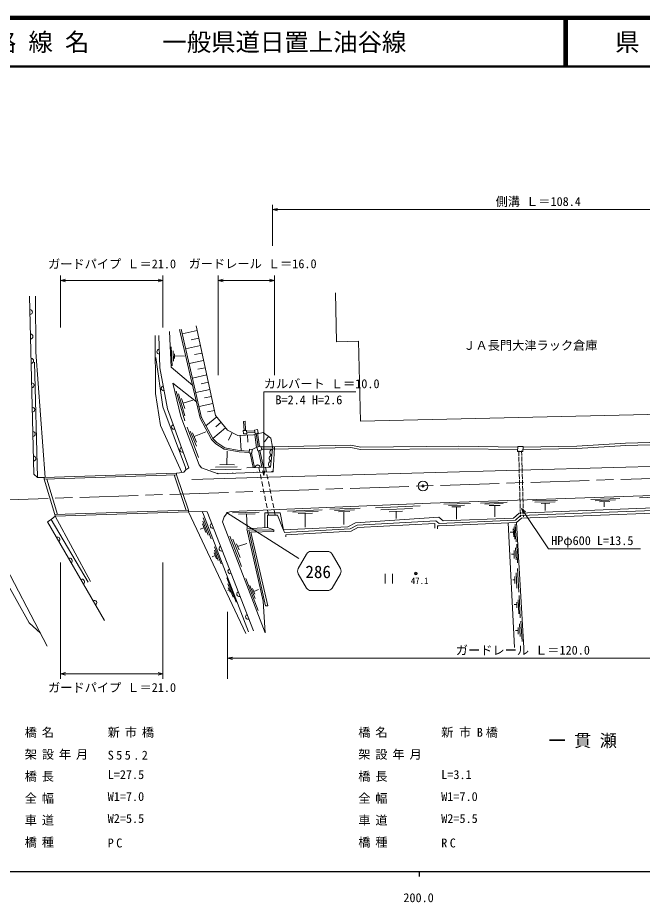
# Model space of a CAD drawing. Units: millimetres, scale not verified. Extents: x 40000 to 680000, y 20000 to 380000.
# Drawn here: x 185674 to 313706, y 198715 to 380000 of the extents above; entities that cross this region are included whole.
import ezdxf
from ezdxf.enums import TextEntityAlignment as Align

# ---------------------------------------------------------------- set-up
doc = ezdxf.new("R2010")
doc.units = ezdxf.units.MM
doc.header["$LTSCALE"] = 1000
doc.header["$PDMODE"] = 32
doc.header["$PDSIZE"] = 500
doc.linetypes.add('CHAIN', pattern=[18.5, 12, -1.5, 3.5, -1.5])
for name, color, linetype, lineweight in [('M-BGD', 7, 'Continuous', 13), ('M-BMK', 2, 'CHAIN', 13), ('M-STR-HTXT', 7, 'Continuous', 13), ('M-STR-STRC', 7, 'Continuous', 13), ('M-TTL', 2, 'Continuous', 140), ('M-TTL-BAND', 7, 'Continuous', 25), ('M-TTL-LINE', 7, 'Continuous', 50), ('M-TTL-TXT', 7, 'Continuous', 13), ('M-WORK', 1, 'Continuous', 13)]:
    doc.layers.add(name, color=color, linetype=linetype, lineweight=lineweight)
doc.layers.add('M-BMK-HTXT', color=7, linetype='Continuous')
doc.styles.add('ＭＳ ゴシック', font='')
doc.styles.get('ＭＳ ゴシック').set_extended_font_data('MS Gothic')

msp = doc.modelspace()

# ---------------------------------------------------------------- hatches: boundary and pattern name
at = {"layer": 'M-BGD'}
for points in [[(229902, 286655, 0.41421), (229747, 286799, 0.41421), (229603, 286644), (229603, 286644)], [(234899, 286828, 1), (234600, 286818), (234600, 286818)]]:
    msp.add_hatch(color=256, dxfattribs=at).paths.add_polyline_path(points)

# ---------------------------------------------------------------- linework, layer by layer
for p, q in [((251047, 313604), (250802, 323599)), ((218867, 316128), (223090, 297940)), ((219160, 316196), (223383, 298007)), ((222471, 315887), (219386, 315222)), ((222261, 316865), (226224, 298484)), ((222804, 314345), (221261, 314012)), ((255528, 313714), (251047, 313604)), ((255929, 297343), (255528, 313714)), ((223137, 312802), (220100, 312147)), ((223464, 311284), (221946, 310957)), ((223791, 309766), (220803, 309122)), ((224113, 308272), (222620, 307950)), ((224436, 306778), (221495, 306144)), ((224753, 305308), (223282, 304991)), ((225070, 303838), (222176, 303214)), ((225693, 300945), (222846, 300331)), ((225381, 302391), (223935, 302079)), ((226000, 299521), (224577, 299214)), ((255929, 297343), (333271, 299122)), ((223090, 297940), (225409, 293580)), ((223380, 298034), (225653, 293760)), ((226476, 298179), (224273, 296355)), ((226224, 298484), (228702, 295490)), ((228300, 295975), (225644, 293777)), ((227388, 297077), (226286, 296165)), ((232276, 297293), (231976, 297275)), ((232089, 295401), (231976, 297275)), ((232388, 295421), (232276, 297293)), ((234863, 295587), (234240, 295459)), ((234995, 294943), (234863, 295587)), ((225653, 293760), (226466, 292939)), ((228702, 295490), (230783, 294395)), ((229670, 294981), (228867, 293455)), ((230783, 294395), (233989, 294538)), ((231249, 294415), (231475, 291286)), ((232576, 295433), (231897, 295388)), ((231897, 295388), (231942, 294709)), ((231942, 294709), (232621, 294754)), ((232621, 294754), (232576, 295433)), ((234269, 295319), (232588, 295249)), ((234330, 295021), (232608, 294950)), ((232759, 294483), (232863, 293029)), ((233989, 294538), (234560, 294666)), ((234240, 295459), (234372, 294815)), ((234268, 294600), (234635, 291940)), ((234372, 294815), (234995, 294943)), ((234973, 292075), (234531, 294848)), ((235269, 292122), (234825, 294908)), ((234853, 294731), (236025, 294992)), ((236025, 294992), (237554, 293828)), ((237117, 294161), (236267, 293077)), ((237554, 293828), (237928, 292065)), ((310294, 292817), (349494, 293912)), ((225409, 293580), (226276, 292704)), ((226276, 292704), (228023, 291589)), ((226466, 292939), (228136, 291873)), ((228136, 291873), (231084, 291310)), ((233759, 291525), (234716, 291978)), ((235528, 292179), (234716, 291978)), ((234716, 291978), (234903, 291219)), ((235715, 291419), (235528, 292179)), ((235553, 292077), (237928, 292065)), ((237928, 292065), (253986, 292415)), ((237928, 292065), (237939, 291565)), ((237939, 291565), (253937, 291914)), ((238316, 291926), (238042, 287010)), ((238175, 292084), (238316, 291926)), ((253937, 291914), (255927, 291480)), ((253986, 292415), (255978, 291980)), ((255978, 291980), (276108, 292178)), ((276108, 292178), (288173, 291995)), ((288168, 292138), (288153, 291087)), ((289257, 292122), (288168, 292138)), ((289236, 291988), (300284, 292213)), ((289242, 291071), (289257, 292122)), ((300284, 292213), (310294, 292817)), ((300304, 291714), (310312, 292317)), ((310312, 292317), (349912, 293359)), ((228023, 291589), (231047, 291012)), ((231047, 291012), (233157, 290879)), ((231084, 291310), (233180, 291178)), ((233211, 291567), (233151, 290798)), ((233151, 290798), (233699, 290755)), ((233759, 291525), (233211, 291567)), ((233310, 290786), (233937, 287811)), ((233622, 290761), (234242, 287819)), ((233699, 290755), (233759, 291525)), ((234903, 291219), (235715, 291419)), ((235722, 287857), (235032, 291250)), ((236026, 287865), (235323, 291322)), ((235676, 291576), (237939, 291565)), ((237938, 291565), (237490, 287903)), ((255927, 291480), (276107, 291678)), ((276107, 291678), (288166, 291495)), ((288153, 291087), (289242, 291071)), ((288370, 291235), (288397, 290235)), ((288970, 291251), (288997, 290251)), ((289246, 291488), (300304, 291714)), ((288402, 290036), (288429, 289036)), ((288434, 288836), (288461, 287836)), ((289002, 290052), (289028, 289052)), ((289034, 288852), (289060, 287852)), ((354398, 289155), (307887, 287848)), ((226776, 286546), (226621, 286691)), ((237726, 286926), (226776, 286546)), ((237490, 287903), (232619, 287777)), ((237871, 287082), (237726, 286926)), ((238042, 287010), (237884, 286869)), ((307887, 287848), (249430, 286178)), ((288466, 287636), (288492, 286637)), ((288498, 286437), (288524, 285437)), ((289066, 287652), (289092, 286653)), ((289098, 286453), (289124, 285453)), ((237130, 285811), (221375, 285367)), ((249430, 286178), (237130, 285811)), ((288530, 285237), (288556, 284238)), ((289129, 285253), (289156, 284254)), ((288562, 284038), (288588, 283038)), ((288594, 282838), (288620, 281838)), ((289161, 284054), (289188, 283054)), ((289193, 282854), (289220, 281854)), ((288625, 281639), (288652, 280639)), ((289225, 281654), (289252, 280655)), ((288657, 280439), (288684, 279439)), ((288689, 279239), (288716, 278240)), ((289257, 280455), (289284, 279455)), ((289289, 279255), (289316, 278256)), ((288721, 278040), (288730, 277703)), ((289321, 278056), (289330, 277719))]:
    msp.add_line(p, q, dxfattribs=at)
msp.add_lwpolyline([(234365, 287822), (234365, 287831), (234365, 287840), (234365, 287848), (234365, 287857), (234366, 287866), (234366, 287875), (234367, 287884), (234368, 287892), (234369, 287901), (234370, 287910), (234372, 287919), (234373, 287927), (234375, 287936), (234377, 287945), (234379, 287953), (234381, 287962), (234383, 287970), (234386, 287979), (234389, 287987), (234391, 287995), (234394, 288004), (234397, 288012), (234400, 288020), (234404, 288028), (234407, 288037), (234411, 288045), (234415, 288053), (234419, 288060), (234423, 288068), (234427, 288076), (234431, 288084), (234436, 288091), (234440, 288099), (234445, 288106), (234450, 288114), (234455, 288121), (234460, 288128), (234465, 288135), (234471, 288142), (234476, 288149), (234482, 288156), (234487, 288163), (234493, 288169), (234499, 288176), (234505, 288182), (234511, 288188), (234518, 288195), (234524, 288201), (234531, 288207), (234537, 288213), (234544, 288218), (234551, 288224), (234558, 288229), (234565, 288235), (234572, 288240), (234579, 288245), (234586, 288250), (234594, 288255), (234601, 288260), (234609, 288264), (234616, 288269), (234624, 288273), (234632, 288277), (234640, 288281), (234648, 288285), (234656, 288289), (234664, 288292), (234672, 288296), (234680, 288299), (234688, 288302), (234696, 288305), (234705, 288308), (234713, 288311), (234722, 288314), (234730, 288316), (234738, 288318), (234747, 288321), (234756, 288323), (234764, 288324), (234773, 288326), (234782, 288328), (234790, 288329), (234799, 288330), (234808, 288331), (234817, 288332), (234825, 288333), (234834, 288334), (234843, 288334), (234852, 288334), (234861, 288335), (234869, 288335), (234878, 288334), (234887, 288334), (234896, 288334), (234905, 288333), (234913, 288332), (234922, 288331), (234931, 288330), (234940, 288329), (234948, 288328), (234957, 288326), (234966, 288324), (234974, 288322), (234983, 288320), (234992, 288318), (235000, 288316), (235009, 288314), (235017, 288311), (235025, 288308), (235034, 288305), (235042, 288302), (235050, 288299), (235058, 288296), (235066, 288292), (235074, 288289), (235082, 288285), (235090, 288281), (235098, 288277), (235106, 288273), (235114, 288268), (235121, 288264), (235129, 288259), (235136, 288255), (235144, 288250), (235151, 288245), (235158, 288240), (235165, 288234), (235172, 288229), (235179, 288223), (235186, 288218), (235193, 288212), (235199, 288206), (235206, 288200), (235212, 288194), (235218, 288188), (235225, 288182), (235231, 288175), (235237, 288169), (235242, 288162), (235248, 288156), (235254, 288149), (235259, 288142), (235265, 288135), (235270, 288128), (235275, 288121), (235280, 288113), (235285, 288106), (235289, 288098), (235294, 288091), (235299, 288083), (235303, 288076), (235307, 288068), (235311, 288060), (235315, 288052), (235319, 288044), (235322, 288036), (235326, 288028), (235329, 288020), (235332, 288012), (235335, 288003), (235338, 287995), (235341, 287987), (235344, 287978), (235346, 287970), (235348, 287961), (235351, 287953), (235353, 287944), (235354, 287935), (235356, 287927), (235358, 287918), (235359, 287909), (235360, 287901), (235361, 287892), (235362, 287883), (235363, 287874), (235364, 287866), (235364, 287857), (235365, 287848)], dxfattribs=at)
msp.add_circle((268742, 284032), 1000, dxfattribs=at)
for centre in [(237841, 289719), (237991, 290939), (237692, 288498)]:
    msp.add_arc(centre, 628, 94.78848, 251.24198, dxfattribs=at)
msp.add_point((268742, 284032), dxfattribs=at)
at = {"layer": 'M-BMK'}
msp.add_line((68956, 277393), (462368, 290466), dxfattribs=at)
at = {"layer": 'M-STR-HTXT'}
for p, q in [((237928, 333273), (237928, 341661)), ((237928, 340661), (238928, 340911)), ((237928, 340661), (349494, 340661)), ((237928, 340661), (238928, 340411)), ((194443, 316536), (194443, 327152)), ((194443, 326152), (195443, 326402)), ((215446, 326152), (214446, 326402)), ((215446, 316536), (215446, 327152)), ((226776, 306758), (226776, 327152)), ((226776, 326152), (227776, 326402)), ((238296, 326152), (237296, 326402)), ((238296, 306758), (238296, 327152)), ((194443, 326152), (215446, 326152)), ((194443, 326152), (195443, 325902)), ((215446, 326152), (214446, 325902)), ((226776, 326152), (238296, 326152)), ((226776, 326152), (227776, 325902)), ((238296, 326152), (237296, 325902)), ((236094, 286151), (236094, 303348)), ((236094, 303348), (254959, 303348)), ((236094, 286151), (235844, 287151)), ((236094, 286151), (236344, 287151)), ((288966, 279415), (294458, 271171)), ((288966, 279415), (289313, 278444)), ((288966, 279415), (289729, 278721)), ((294458, 271171), (313309, 271171)), ((194443, 268340), (194443, 244529)), ((215446, 268340), (215446, 244529)), ((228698, 258258), (228698, 244529)), ((228698, 248716), (229698, 248966)), ((228698, 248716), (349749, 248716)), ((228698, 248716), (229698, 248466)), ((194443, 245529), (195443, 245779)), ((194443, 245529), (215446, 245529)), ((194443, 245529), (195443, 245279)), ((215446, 245529), (214446, 245779)), ((215446, 245529), (214446, 245279))]:
    msp.add_line(p, q, dxfattribs=at)
at = {"layer": 'M-STR-STRC'}
for p, q in [((228465, 278583), (243297, 269149)), ((249202, 270615), (245800, 270615)), ((244872, 270079), (243171, 267133)), ((251831, 267133), (250130, 270079)), ((243171, 266061), (244872, 263115)), ((250130, 263115), (251831, 266061)), ((249202, 262580), (245800, 262580))]:
    msp.add_line(p, q, dxfattribs=at)
for centre, start, end in [((245800, 269543), 90, 150), ((249202, 269543), 30, 90), ((244099, 266597), 150, 210), ((250903, 266597), 330, 30), ((245800, 263651), 210, 270), ((249202, 263651), 270, 330)]:
    msp.add_arc(centre, 1071, start, end, dxfattribs=at)
at = {"layer": 'M-TTL'}
msp.add_line((680000, 380000), (40000, 380000), dxfattribs=at)
at = {"layer": 'M-TTL-BAND'}
for p, q in [((40000, 205000), (579000, 205000)), ((268000, 205000), (268000, 204000))]:
    msp.add_line(p, q, dxfattribs=at)
at = {"layer": 'M-TTL-LINE'}
for p, q in [((297750, 380000), (297750, 370000)), ((298250, 380000), (298250, 370000)), ((40000, 370000), (680000, 370000))]:
    msp.add_line(p, q, dxfattribs=at)
at = {"layer": 'M-WORK'}
for p, q in [((188975, 286446), (188117, 322898)), ((189404, 311429), (189310, 322965)), ((216809, 315669), (217114, 308389)), ((213952, 302964), (213848, 314895)), ((217127, 312544), (217330, 308664)), ((191340, 285780), (189404, 311429)), ((214015, 310380), (215425, 300279)), ((217517, 311696), (217601, 309579)), ((217788, 311120), (217838, 310138)), ((217811, 310677), (219876, 310648)), ((189714, 285765), (189104, 309437)), ((217114, 308389), (221544, 304599)), ((217485, 305124), (219143, 298262)), ((217485, 305124), (222311, 301294)), ((214938, 296453), (213952, 302964)), ((218173, 303490), (219901, 297365)), ((218656, 302905), (219952, 298433)), ((219266, 301990), (219927, 299881)), ((219568, 301027), (221565, 301644)), ((215425, 300279), (220095, 287814)), ((219143, 298262), (222859, 288370)), ((219313, 286788), (214938, 296453)), ((220397, 296076), (222760, 289875)), ((221058, 295288), (222303, 292187)), ((221515, 294907), (222328, 293026)), ((221822, 294196), (224246, 295101)), ((228575, 288389), (228596, 291196)), ((222859, 288370), (223322, 287741)), ((227093, 288426), (230104, 288350)), ((189714, 285765), (188975, 286446)), ((191092, 285771), (218241, 286674)), ((218241, 286674), (218837, 286708)), ((218252, 286325), (218241, 286674)), ((219752, 286861), (218837, 286708)), ((220133, 287318), (219752, 286861)), ((220095, 287814), (220133, 287318)), ((220752, 287754), (220133, 287318)), ((223322, 287741), (226776, 286546)), ((225187, 287321), (231515, 287511)), ((226254, 287893), (230676, 287931)), ((235313, 286888), (235120, 287842)), ((236472, 287877), (236670, 286896)), ((189714, 285765), (191092, 285771)), ((191104, 285421), (191092, 285771)), ((191104, 285421), (218252, 286325)), ((193319, 278178), (191104, 285421)), ((193836, 278194), (191621, 285439)), ((217731, 286307), (220176, 279042)), ((218252, 286325), (220698, 279059)), ((235610, 285418), (235412, 286398)), ((235907, 283947), (235709, 284928)), ((236769, 286406), (236967, 285426)), ((237066, 284936), (237264, 283956)), ((236204, 282477), (236006, 283457)), ((237363, 283466), (237561, 282486)), ((270324, 280524), (346710, 283192)), ((236501, 281007), (236303, 281987)), ((237660, 281995), (237858, 281015)), ((291203, 281012), (296353, 281147)), ((303143, 281277), (309123, 281497)), ((304024, 281023), (308242, 281175)), ((313164, 281626), (320330, 281956)), ((229422, 278808), (270324, 280524)), ((236798, 279537), (236600, 280517)), ((237957, 280525), (238155, 279545)), ((249623, 279264), (255849, 279492)), ((258994, 279521), (268143, 279978)), ((260100, 279140), (266580, 279407)), ((273054, 280277), (278518, 280455)), ((273969, 280023), (277247, 280125)), ((274680, 279743), (276510, 279794)), ((275589, 279769), (275620, 277253)), ((280512, 280531), (286002, 280735)), ((281427, 280277), (285188, 280430)), ((282342, 280023), (284604, 280048)), ((283485, 280036), (283486, 277685)), ((346148, 280736), (288431, 278445)), ((288726, 277952), (346241, 280137)), ((288926, 277459), (346805, 279658)), ((291660, 280707), (295862, 280809)), ((292982, 280470), (294777, 280521)), ((293794, 280493), (293795, 278996)), ((304905, 280768), (307073, 280836)), ((305886, 280799), (305904, 279769)), ((192545, 277153), (193330, 277828)), ((193319, 278178), (220698, 279059)), ((193319, 278178), (193330, 277828)), ((193330, 277828), (220709, 278709)), ((193330, 277828), (200620, 264463)), ((220698, 279059), (220709, 278709)), ((220709, 278709), (223470, 278771)), ((220709, 278709), (232428, 253799)), ((223755, 278200), (223470, 278771)), ((224515, 278752), (223470, 278771)), ((223677, 277528), (225329, 273233)), ((232961, 254156), (223755, 278200)), ((224515, 278752), (233997, 254327)), ((227631, 276712), (227974, 277741)), ((227974, 277741), (228698, 278580)), ((228698, 278580), (229422, 278808)), ((229704, 278524), (235184, 278647)), ((230901, 278266), (234378, 278333)), ((232555, 278298), (232712, 275426)), ((236349, 275496), (236354, 278536)), ((236354, 278536), (239494, 278536)), ((236890, 275528), (236890, 278066)), ((236890, 278066), (238923, 278066)), ((237095, 278066), (236897, 279046)), ((238254, 279055), (238452, 278075)), ((238923, 278066), (240123, 275148)), ((239494, 278536), (240142, 275045)), ((240945, 278895), (248111, 279175)), ((242063, 278641), (247247, 278794)), ((243156, 278362), (246103, 278463)), ((244576, 278411), (244579, 275566)), ((250589, 279010), (254680, 279137)), ((251427, 278730), (253740, 278781)), ((252494, 278754), (252495, 276138)), ((271983, 277629), (254910, 276477)), ((261815, 278759), (264560, 278873)), ((263261, 278819), (263263, 277348)), ((272898, 276866), (271983, 277629)), ((287326, 277441), (272898, 276866)), ((288431, 278445), (287326, 277441)), ((287722, 277049), (288726, 277952)), ((287923, 276558), (288926, 277459)), ((192545, 277153), (191751, 276674)), ((203473, 256490), (191751, 276674)), ((200093, 264345), (192545, 277153)), ((223524, 276283), (224210, 274529)), ((223651, 276791), (224719, 273970)), ((236408, 253907), (227631, 276712)), ((253334, 275664), (240142, 275045)), ((254910, 276477), (253334, 275664)), ((253857, 275246), (255236, 276009)), ((255236, 276009), (271399, 276879)), ((255378, 275515), (271173, 276366)), ((271173, 276366), (271175, 275401)), ((271399, 276879), (272042, 276334)), ((271729, 275833), (271706, 275253)), ((272065, 275834), (271729, 275833)), ((272042, 276334), (287722, 277049)), ((272065, 275834), (287923, 276558)), ((287539, 250904), (286232, 276481)), ((287443, 275686), (287595, 273128)), ((287671, 276194), (287875, 272611)), ((289422, 250870), (287923, 276558)), ((223843, 275469), (223067, 275190)), ((229171, 273775), (231559, 267548)), ((232614, 275274), (236890, 275528)), ((235962, 260396), (232614, 275274)), ((238191, 275019), (233023, 274953)), ((233023, 274953), (236499, 259460)), ((233490, 274588), (238191, 274732)), ((236956, 259460), (233490, 274588)), ((236890, 275528), (238191, 275019)), ((238191, 274732), (238191, 275019)), ((240352, 274523), (240142, 275045)), ((240352, 274523), (253857, 275246)), ((240629, 274037), (253999, 274753)), ((240629, 274037), (240630, 273591)), ((253999, 274753), (255378, 275515)), ((287300, 274551), (286612, 274551)), ((287256, 275262), (287358, 273619)), ((191692, 251239), (180628, 272424)), ((229806, 273114), (231254, 269404)), ((230517, 272148), (231077, 270928)), ((230759, 271622), (232627, 272275)), ((287968, 272141), (288137, 268295)), ((225936, 270355), (226428, 269118)), ((225987, 270880), (226783, 268780)), ((226004, 271592), (227359, 268085)), ((287409, 270819), (287443, 269159)), ((287731, 271344), (287832, 268922)), ((226156, 269803), (225513, 269542)), ((287424, 270057), (286867, 270057)), ((288131, 267126), (288385, 262297)), ((188034, 256004), (182716, 265553)), ((228535, 265223), (230450, 260225)), ((232428, 265054), (234961, 258544)), ((261018, 266050), (261018, 264050)), ((262518, 264050), (262518, 266050)), ((287558, 264788), (287165, 264788)), ((287546, 265449), (287572, 264051)), ((287826, 266262), (287953, 263111)), ((228772, 263986), (229823, 261242)), ((228840, 263139), (229196, 262241)), ((233283, 263626), (234334, 260950)), ((233808, 263000), (234283, 261881)), ((229004, 262727), (228738, 262631)), ((234062, 262402), (235045, 262796)), ((288474, 261599), (288703, 256999)), ((236408, 253907), (235962, 260396)), ((236499, 259460), (236956, 259460)), ((287987, 259719), (287432, 259718)), ((287966, 260226), (288016, 259032)), ((288245, 260735), (288372, 257863)), ((190316, 253873), (188034, 256004)), ((288563, 255773), (288639, 253206)), ((288792, 256306), (289046, 252190)), ((288258, 254426), (287724, 254426)), ((288258, 255036), (288258, 253689))]:
    msp.add_line(p, q, dxfattribs=at)
msp.add_lwpolyline([(214577, 314857), (214834, 308253), (216378, 299847), (220752, 287754)], dxfattribs=at)
for centre, start, end in [((188193, 319668), 271.34789, 91.34789), ((188311, 314669), 271.34789, 91.34789), ((214706, 311555), 92.23117, 272.23117), ((188429, 309671), 271.34789, 91.34789), ((188546, 304672), 271.34789, 91.34789), ((215606, 304050), 100.40771, 280.40771), ((188664, 299673), 271.34789, 91.34789), ((217715, 296152), 109.88517, 289.88517), ((188781, 294675), 271.34789, 91.34789), ((219415, 291450), 109.88517, 289.88517), ((188899, 289676), 271.34789, 91.34789), ((225637, 275861), 111.21706, 291.21706), ((193846, 273068), 300.1453, 120.1453), ((227446, 271200), 111.21706, 291.21706), ((196357, 268744), 300.1453, 120.1453), ((229256, 266539), 111.21706, 291.21706), ((198868, 264420), 300.1453, 120.1453), ((231065, 261878), 111.21706, 291.21706), ((201379, 260097), 300.1453, 120.1453), ((232875, 257217), 111.21706, 291.21706)]:
    msp.add_arc(centre, 500, start, end, dxfattribs=at)
msp.add_point((267293, 266095), dxfattribs=at)

# ---------------------------------------------------------------- texts
at = {"layer": 'M-BMK-HTXT', "style": 'ＭＳ ゴシック'}
msp.add_text('ＪＡ長門大津ラック倉庫', height=1833, dxfattribs=at).set_placement((290773, 312853), align=Align.MIDDLE_CENTER)
msp.add_text('一 貫 瀬', height=2566, dxfattribs=at).set_placement((301490, 229812), align=Align.BOTTOM_CENTER)
at = {"layer": 'M-STR-HTXT', "style": 'ＭＳ ゴシック'}
for s, p in [('側溝 Ｌ＝108.4', (292379, 340861)), ('ガードパイプ Ｌ＝21.0', (205016, 328073)), ('ガードレール Ｌ＝16.0', (233823, 328112)), ('カルバート Ｌ＝10.0', (247979, 303523)), ('HPφ600 L=13.5', (303459, 271371)), ('ガードレール Ｌ＝120.0', (289223, 248916)), ('ガードパイプ Ｌ＝21.0', (205016, 241266))]:
    msp.add_text(s, height=1833, dxfattribs=at).set_placement(p, align=Align.BOTTOM_CENTER)
msp.add_text('B=2.4 H=2.6', height=1833, dxfattribs=at).set_placement((238499, 301691), align=Align.MIDDLE_LEFT)
for s, p in [('L=27.5', (204121, 223424)), ('L=3.1', (272484, 223424)), ('W1=7.0', (204121, 218924)), ('W1=7.0', (272484, 218924)), ('W2=5.5', (204121, 214424)), ('W2=5.5', (272484, 214424))]:
    msp.add_text(s, height=1833, dxfattribs=at).set_placement(p, align=Align.BOTTOM_LEFT)
at = {"layer": 'M-STR-HTXT', "char_height": 1833, "attachment_point": 7, "style": 'ＭＳ ゴシック'}
for s, insert in [('\\T1.4;橋名', (187121, 232424)), ('\\T1.4;新市橋', (204121, 232424)), ('\\T1.4;橋名', (255484, 232424)), ('\\T1.46;新市B橋', (272484, 232424)), ('\\T1.4;架設年月', (187121, 227924)), ('\\T1.4;架設年月', (255484, 227924)), ('\\T1.4;S55.2', (204121, 227924)), ('\\T1.4;橋長', (187121, 223424)), ('\\T1.4;橋長', (255484, 223424)), ('\\T1.4;全幅', (187121, 218924)), ('\\T1.4;全幅', (255484, 218924)), ('\\T1.4;車道', (187121, 214424)), ('\\T1.4;車道', (255484, 214424)), ('\\T1.4;橋種', (187121, 209924)), ('\\T1.4;橋種', (255484, 209924)), ('\\T1.4;PC', (204121, 209924)), ('\\T1.4;RC', (272484, 209924))]:
    msp.add_mtext(s, dxfattribs=dict(at, insert=insert))
at = {"layer": 'M-STR-STRC', "style": 'ＭＳ ゴシック'}
msp.add_text('286', height=2566, dxfattribs=at).set_placement((247265, 266440), align=Align.MIDDLE_CENTER)
at = {"layer": 'M-TTL-BAND', "style": 'ＭＳ ゴシック'}
msp.add_text('200.0', height=1833, dxfattribs=at).set_placement((267844, 198195), align=Align.BOTTOM_CENTER)
at = {"layer": 'M-TTL-TXT', "style": 'ＭＳ ゴシック'}
msp.add_text('路 線 名      一般県道日置上油谷線', height=3666, dxfattribs=at).set_placement((180380, 375000), align=Align.MIDDLE_LEFT)
msp.add_text('県\u3000名', height=3666, dxfattribs=at).set_placement((315625, 375000), align=Align.MIDDLE_CENTER)
at = {"layer": 'M-WORK', "style": 'ＭＳ ゴシック'}
msp.add_text('47.1', height=1320, dxfattribs=at).set_placement((266263, 264600), align=Align.MIDDLE_LEFT)

doc.saveas('drawing.dxf')
